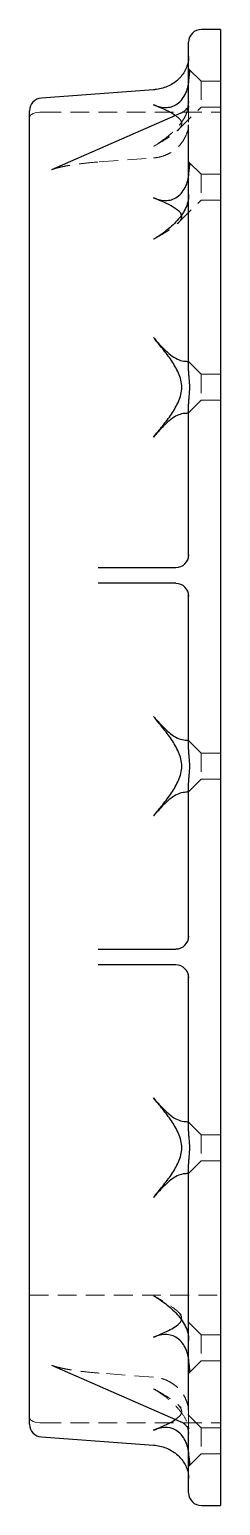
# Model space of a CAD drawing. Header units: millimetres. Extents: x 67 to 229, y 7 to 164.
# Drawn here: x 216.5 to 229.5, y 7 to 107 of the extents above.
import ezdxf

# ---------------------------------------------------------------- set-up
doc = ezdxf.new("R2010")
doc.units = ezdxf.units.MM
doc.linetypes.add('HIDDEN', pattern=[1.905, 1.27, -0.635])

msp = doc.modelspace()

# ---------------------------------------------------------------- linework, layer by layer
at = {"color": 7, "linetype": 'Continuous', "lineweight": 25}
for p, q in [((227.31, 104.27), (227.31, 106.14)), ((229.46, 107), (228.17, 107)), ((229.46, 107), (229.46, 106.92)), ((229.46, 106.92), (229.46, 96.85)), ((227.31, 103.55), (227.31, 104.27)), ((227.31, 101.75), (227.31, 103.32)), ((224.94, 102.91), (217.34, 102.36)), ((227.31, 102.12), (227.23, 101.63)), ((216.54, 91.43), (216.54, 101.5)), ((226.79, 101.33), (218.02, 97.49)), ((227.31, 97.97), (227.31, 100.55)), ((227.31, 97.25), (227.31, 97.97)), ((227.31, 96.07), (227.31, 97.02)), ((227.31, 87.07), (227.31, 96.07)), ((229.46, 96.85), (229.46, 87.07)), ((216.54, 87.07), (216.54, 91.43)), ((216.54, 26.93), (216.54, 87.07)), ((227.31, 83.9), (227.31, 87.07)), ((229.46, 87.07), (229.46, 26.93)), ((227.31, 71.32), (227.31, 81.62)), ((221.19, 70.55), (226.45, 70.55)), ((226.45, 69.48), (221.19, 69.48)), ((227.31, 58.23), (227.31, 68.7)), ((227.31, 45.48), (227.31, 55.95)), ((221.19, 44.7), (226.45, 44.7)), ((226.45, 43.63), (221.19, 43.63)), ((227.31, 32.38), (227.31, 42.85)), ((227.31, 26.93), (227.31, 30.1)), ((216.54, 22.57), (216.54, 26.93)), ((227.31, 17.93), (227.31, 26.93)), ((229.46, 26.93), (229.46, 17.15)), ((216.54, 12.5), (216.54, 22.57)), ((227.31, 16.98), (227.31, 17.93)), ((229.46, 17.15), (229.46, 7.08)), ((218.02, 16.51), (226.79, 12.67)), ((227.31, 16.03), (227.31, 16.75)), ((227.31, 13.45), (227.31, 16.03)), ((227.19, 12.36), (227.17, 12.37)), ((227.24, 12.35), (227.31, 11.88)), ((227.31, 10.68), (227.31, 12.25)), ((217.34, 11.64), (224.94, 11.09)), ((227.31, 9.73), (227.31, 10.45)), ((227.31, 7.86), (227.31, 9.73)), ((229.46, 7.08), (229.46, 7)), ((228.17, 7), (229.46, 7))]:
    msp.add_line(p, q, dxfattribs=at)
at = {"color": 7, "linetype": 'HIDDEN', "lineweight": 18}
for p, q in [((228.15, 103.51), (227.35, 104.3)), ((228.15, 103.51), (228.15, 101.74)), ((229.46, 103.51), (228.15, 103.51)), ((217.4, 101.41), (229.46, 101.41)), ((226.58, 100.18), (228.15, 101.74)), ((227.31, 101.65), (227.31, 101.75)), ((227.31, 101.19), (227.31, 101.65)), ((227.31, 100.72), (227.31, 101.19)), ((228.15, 101.74), (229.46, 101.74)), ((221.26, 98.03), (224.92, 98.3)), ((228.15, 97.21), (227.35, 98)), ((228.15, 97.21), (228.15, 95.44)), ((229.46, 97.21), (228.15, 97.21)), ((226.58, 93.88), (228.15, 95.44)), ((228.15, 95.44), (229.46, 95.44)), ((228.15, 83.64), (227.29, 84.5)), ((228.15, 83.64), (228.15, 81.88)), ((229.46, 83.64), (228.15, 83.64)), ((227.29, 81.02), (228.15, 81.88)), ((228.15, 81.88), (229.46, 81.88)), ((228.15, 57.97), (227.29, 58.83)), ((228.15, 57.97), (228.15, 56.21)), ((229.46, 57.97), (228.15, 57.97)), ((227.29, 55.35), (228.15, 56.21)), ((228.15, 56.21), (229.46, 56.21)), ((228.15, 32.12), (227.29, 32.98)), ((228.15, 32.12), (228.15, 30.36)), ((229.46, 32.12), (228.15, 32.12)), ((227.29, 29.5), (228.15, 30.36)), ((228.15, 30.36), (229.46, 30.36)), ((216.54, 21.24), (229.46, 21.24)), ((228.15, 18.56), (226.59, 20.12)), ((228.15, 18.56), (228.15, 16.79)), ((229.46, 18.56), (228.15, 18.56)), ((227.35, 15.99), (228.15, 16.79)), ((228.15, 16.79), (229.46, 16.79)), ((224.92, 15.7), (221.26, 15.97)), ((228.15, 12.26), (226.59, 13.82)), ((227.31, 12.81), (227.31, 13.28)), ((217.4, 12.59), (229.46, 12.59)), ((227.31, 12.35), (227.31, 12.81)), ((227.31, 12.25), (227.31, 12.35)), ((228.15, 12.26), (228.15, 10.49)), ((229.46, 12.26), (228.15, 12.26)), ((227.35, 9.69), (228.15, 10.49)), ((228.15, 10.49), (229.46, 10.49))]:
    msp.add_line(p, q, dxfattribs=at)
at = {"color": 7, "linetype": 'HIDDEN', "lineweight": 18, "flags": 128}
for points in [[(216.54, 101.05), (216.55, 101.12), (216.6, 101.19), (216.68, 101.25), (216.79, 101.3), (216.92, 101.35), (217.07, 101.38), (217.23, 101.4), (217.4, 101.41)], [(217.4, 12.59), (217.23, 12.6), (217.07, 12.62), (216.92, 12.65), (216.79, 12.7), (216.68, 12.75), (216.6, 12.81), (216.55, 12.88), (216.54, 12.95)]]:
    msp.add_lwpolyline(points, dxfattribs=at)
at = {"color": 7, "linetype": 'Continuous', "lineweight": 25}
for centre, start, end in [((228.17, 106.14), 90, 180), ((217.4, 101.5), 94.1569, 180), ((226.45, 71.41), 270, 0), ((226.45, 68.61), 0, 90), ((226.45, 45.57), 270, 0), ((226.45, 42.76), 0, 90), ((217.4, 12.5), 180, 265.8431), ((228.17, 7.86), 180, 270)]:
    msp.add_arc(centre, 0.862, start, end, dxfattribs=at)
for points, knots in [([(227.31, 105.18), (227.31, 105.12), (227.3, 104.93), (227.24, 104.62), (227.09, 104.24), (226.87, 103.9), (226.59, 103.59), (226.25, 103.33), (225.87, 103.13), (225.46, 102.99), (225.14, 102.93), (224.97, 102.92), (224.94, 102.91)], [0, 0, 0, 0, 0.052272, 0.171519, 0.290423, 0.408128, 0.524391, 0.639348, 0.753289, 0.866508, 0.972991, 1, 1, 1, 1]), ([(227.31, 103.32), (227.32, 103.45), (227.34, 103.76), (227.4, 104.08), (227.37, 104.29), (227.35, 104.3), (227.34, 104.3)], [0, 0, 0, 0, 0.227932, 0.561738, 0.909591, 1, 1, 1, 1]), ([(224.93, 101.9), (225.17, 101.8), (225.41, 101.74), (225.79, 101.71), (225.92, 101.72), (226.18, 101.77), (226.31, 101.82), (226.57, 101.97), (226.69, 102.07), (226.9, 102.31), (227, 102.45), (227.15, 102.75), (227.21, 102.91), (227.29, 103.23), (227.31, 103.39), (227.31, 103.55)], [0, 0, 0, 0, 0.25, 0.25, 0.375, 0.375, 0.5, 0.5, 0.625, 0.625, 0.75, 0.75, 0.875, 0.875, 1, 1, 1, 1]), ([(226.41, 101.16), (226.31, 101.23), (226.05, 101.41), (225.52, 101.65), (225.11, 101.82), (224.93, 101.9)], [0, 0, 0, 0, 0.233509, 0.667555, 1, 1, 1, 1]), ([(227.16, 101.63), (227.11, 101.57), (227.01, 101.44), (226.87, 101.37), (226.79, 101.33)], [0, 0, 0, 0, 0.476748, 1, 1, 1, 1]), ([(227.16, 101.63), (227.16, 101.64), (227.17, 101.65), (227.18, 101.64), (227.19, 101.64)], [0, 0, 0, 0, 0.369024, 1, 1, 1, 1]), ([(227.32, 101.79), (227.31, 101.75), (227.28, 101.64), (227.22, 101.64), (227.18, 101.64)], [0, 0, 0, 0, 0.39664, 1, 1, 1, 1]), ([(224.93, 95.6), (225.17, 95.5), (225.41, 95.43), (225.79, 95.41), (225.92, 95.42), (226.18, 95.47), (226.31, 95.52), (226.57, 95.67), (226.69, 95.76), (226.9, 96.01), (227, 96.15), (227.15, 96.45), (227.21, 96.61), (227.29, 96.93), (227.31, 97.09), (227.31, 97.25)], [0, 0, 0, 0, 0.25, 0.25, 0.375, 0.375, 0.5, 0.5, 0.625, 0.625, 0.75, 0.75, 0.875, 0.875, 1, 1, 1, 1]), ([(227.31, 97.02), (227.32, 97.15), (227.34, 97.46), (227.4, 97.78), (227.37, 97.99), (227.35, 97.99), (227.34, 98)], [0, 0, 0, 0, 0.227932, 0.561738, 0.909591, 1, 1, 1, 1]), ([(227.31, 95.82), (227.31, 95.64), (227.29, 95.47), (227.21, 95.14), (227.15, 94.98), (227, 94.67), (226.91, 94.52), (226.69, 94.23), (226.57, 94.1), (226.19, 93.7), (225.92, 93.47), (225.42, 93.08), (225.17, 92.92), (224.93, 92.79)], [0, 0, 0, 0, 0.125, 0.125, 0.25, 0.25, 0.375, 0.375, 0.5, 0.5, 0.75, 0.75, 1, 1, 1, 1]), ([(226.82, 94.41), (226.81, 94.46), (226.78, 94.56), (226.57, 94.78), (226.13, 95.06), (225.52, 95.35), (225.11, 95.52), (224.93, 95.6)], [0, 0, 0, 0, 0.088584, 0.200108, 0.484812, 0.776551, 1, 1, 1, 1]), ([(224.93, 79.39), (225.14, 79.64), (225.35, 79.89), (225.76, 80.41), (225.96, 80.67), (226.33, 81.22), (226.49, 81.5), (226.69, 81.95), (226.74, 82.11), (226.82, 82.43), (226.84, 82.59), (226.84, 82.92), (226.82, 83.09), (226.74, 83.41), (226.69, 83.57), (226.49, 84.02), (226.32, 84.3), (225.96, 84.85), (225.76, 85.11), (225.35, 85.62), (225.14, 85.88), (224.93, 86.13)], [0, 0, 0, 0, 0.125, 0.125, 0.25, 0.25, 0.375, 0.375, 0.4375, 0.4375, 0.5, 0.5, 0.5625, 0.5625, 0.625, 0.625, 0.75, 0.75, 0.875, 0.875, 1, 1, 1, 1]), ([(224.93, 86.13), (225.09, 85.94), (225.43, 85.56), (225.93, 85.06), (226.44, 84.69), (226.91, 84.52), (227.22, 84.53), (227.26, 84.5), (227.27, 84.48)], [0, 0, 0, 0, 0.179978, 0.365314, 0.525563, 0.687021, 0.878568, 1, 1, 1, 1]), ([(227.31, 81.62), (227.31, 81.7), (227.32, 81.78), (227.33, 81.96), (227.34, 82.06), (227.37, 82.35), (227.38, 82.56), (227.38, 82.96), (227.37, 83.16), (227.34, 83.46), (227.33, 83.55), (227.32, 83.73), (227.31, 83.82), (227.31, 83.9)], [0, 0, 0, 0, 0.125, 0.125, 0.25, 0.25, 0.5, 0.5, 0.75, 0.75, 0.875, 0.875, 1, 1, 1, 1]), ([(227.27, 81.04), (227.25, 81.02), (227.22, 80.99), (227.04, 80.99), (226.8, 80.96), (226.43, 80.82), (226.01, 80.52), (225.61, 80.14), (225.26, 79.77), (225.03, 79.51), (224.93, 79.39)], [0, 0, 0, 0, 0.134421, 0.231044, 0.330304, 0.476962, 0.623243, 0.753684, 0.887461, 1, 1, 1, 1]), ([(224.93, 53.72), (225.14, 53.97), (225.35, 54.22), (225.76, 54.74), (225.96, 55), (226.33, 55.55), (226.49, 55.83), (226.69, 56.28), (226.74, 56.44), (226.82, 56.76), (226.84, 56.92), (226.84, 57.25), (226.82, 57.42), (226.74, 57.74), (226.69, 57.9), (226.49, 58.35), (226.32, 58.63), (225.96, 59.18), (225.76, 59.44), (225.35, 59.95), (225.14, 60.21), (224.93, 60.46)], [0, 0, 0, 0, 0.125, 0.125, 0.25, 0.25, 0.375, 0.375, 0.4375, 0.4375, 0.5, 0.5, 0.5625, 0.5625, 0.625, 0.625, 0.75, 0.75, 0.875, 0.875, 1, 1, 1, 1]), ([(224.93, 60.46), (225.09, 60.27), (225.43, 59.89), (225.93, 59.39), (226.44, 59.02), (226.91, 58.85), (227.22, 58.86), (227.26, 58.83), (227.27, 58.81)], [0, 0, 0, 0, 0.179978, 0.365314, 0.525563, 0.687021, 0.878568, 1, 1, 1, 1]), ([(227.31, 55.95), (227.31, 56.03), (227.32, 56.11), (227.33, 56.29), (227.34, 56.39), (227.37, 56.68), (227.38, 56.89), (227.38, 57.29), (227.37, 57.49), (227.34, 57.79), (227.33, 57.88), (227.32, 58.06), (227.31, 58.15), (227.31, 58.23)], [0, 0, 0, 0, 0.125, 0.125, 0.25, 0.25, 0.5, 0.5, 0.75, 0.75, 0.875, 0.875, 1, 1, 1, 1]), ([(227.27, 55.37), (227.25, 55.35), (227.22, 55.32), (227.04, 55.32), (226.8, 55.29), (226.43, 55.15), (226.01, 54.85), (225.61, 54.47), (225.26, 54.1), (225.03, 53.84), (224.93, 53.72)], [0, 0, 0, 0, 0.134421, 0.231044, 0.330304, 0.476962, 0.623243, 0.753684, 0.887461, 1, 1, 1, 1]), ([(224.93, 27.87), (225.14, 28.12), (225.35, 28.38), (225.76, 28.89), (225.96, 29.15), (226.33, 29.7), (226.49, 29.98), (226.69, 30.43), (226.74, 30.59), (226.82, 30.91), (226.84, 31.07), (226.84, 31.4), (226.82, 31.57), (226.74, 31.89), (226.69, 32.05), (226.49, 32.51), (226.32, 32.79), (225.96, 33.33), (225.76, 33.59), (225.35, 34.11), (225.14, 34.36), (224.93, 34.61)], [0, 0, 0, 0, 0.125, 0.125, 0.25, 0.25, 0.375, 0.375, 0.4375, 0.4375, 0.5, 0.5, 0.5625, 0.5625, 0.625, 0.625, 0.75, 0.75, 0.875, 0.875, 1, 1, 1, 1]), ([(224.93, 34.61), (225.09, 34.42), (225.43, 34.04), (225.93, 33.54), (226.44, 33.17), (226.91, 33), (227.22, 33.02), (227.26, 32.98), (227.27, 32.96)], [0, 0, 0, 0, 0.179978, 0.365314, 0.525563, 0.687021, 0.878568, 1, 1, 1, 1]), ([(227.31, 30.1), (227.31, 30.18), (227.32, 30.26), (227.33, 30.45), (227.34, 30.54), (227.37, 30.83), (227.38, 31.04), (227.38, 31.44), (227.37, 31.65), (227.34, 31.94), (227.33, 32.03), (227.32, 32.22), (227.31, 32.3), (227.31, 32.38)], [0, 0, 0, 0, 0.125, 0.125, 0.25, 0.25, 0.5, 0.5, 0.75, 0.75, 0.875, 0.875, 1, 1, 1, 1]), ([(227.27, 29.52), (227.25, 29.5), (227.22, 29.48), (227.04, 29.48), (226.8, 29.44), (226.43, 29.3), (226.01, 29), (225.61, 28.62), (225.26, 28.25), (225.03, 27.99), (224.93, 27.87)], [0, 0, 0, 0, 0.134421, 0.231044, 0.330304, 0.476962, 0.623243, 0.753684, 0.887461, 1, 1, 1, 1]), ([(224.93, 21.21), (225.17, 21.08), (225.41, 20.92), (225.79, 20.63), (225.92, 20.53), (226.18, 20.3), (226.31, 20.18), (226.57, 19.91), (226.69, 19.77), (226.9, 19.48), (227, 19.33), (227.15, 19.02), (227.21, 18.86), (227.29, 18.53), (227.31, 18.36), (227.31, 18.18)], [0, 0, 0, 0, 0.25, 0.25, 0.375, 0.375, 0.5, 0.5, 0.625, 0.625, 0.75, 0.75, 0.875, 0.875, 1, 1, 1, 1]), ([(224.93, 18.4), (225.28, 18.55), (225.79, 18.77), (226.4, 19.1), (226.69, 19.33), (226.82, 19.5), (226.82, 19.57), (226.82, 19.58)], [0, 0, 0, 0, 0.432493, 0.648828, 0.869122, 0.977465, 1, 1, 1, 1]), ([(227.31, 16.75), (227.31, 16.91), (227.29, 17.07), (227.21, 17.39), (227.15, 17.55), (227, 17.85), (226.91, 17.99), (226.69, 18.23), (226.57, 18.33), (226.19, 18.55), (225.92, 18.59), (225.42, 18.57), (225.17, 18.5), (224.93, 18.4)], [0, 0, 0, 0, 0.125, 0.125, 0.25, 0.25, 0.375, 0.375, 0.5, 0.5, 0.75, 0.75, 1, 1, 1, 1]), ([(227.34, 16), (227.36, 16.03), (227.4, 16.1), (227.37, 16.4), (227.32, 16.72), (227.31, 16.92), (227.31, 16.98)], [0, 0, 0, 0, 0.302776, 0.650283, 0.890824, 1, 1, 1, 1]), ([(224.93, 12.1), (225.27, 12.25), (225.78, 12.47), (226.28, 12.72), (226.41, 12.82), (226.42, 12.83)], [0, 0, 0, 0, 0.642456, 0.963816, 1, 1, 1, 1]), ([(227.31, 10.45), (227.31, 10.61), (227.29, 10.77), (227.21, 11.09), (227.15, 11.25), (227, 11.55), (226.91, 11.69), (226.69, 11.93), (226.57, 12.03), (226.19, 12.25), (225.92, 12.29), (225.42, 12.27), (225.17, 12.2), (224.93, 12.1)], [0, 0, 0, 0, 0.125, 0.125, 0.25, 0.25, 0.375, 0.375, 0.5, 0.5, 0.75, 0.75, 1, 1, 1, 1]), ([(226.79, 12.67), (226.86, 12.64), (226.98, 12.57), (227.1, 12.45), (227.15, 12.38), (227.16, 12.36)], [0, 0, 0, 0, 0.44007, 0.84157, 1, 1, 1, 1]), ([(227.18, 12.36), (227.22, 12.36), (227.28, 12.36), (227.31, 12.25), (227.32, 12.21)], [0, 0, 0, 0, 0.60334, 1, 1, 1, 1]), ([(224.94, 11.09), (225, 11.08), (225.22, 11.06), (225.57, 10.98), (225.98, 10.82), (226.34, 10.61), (226.66, 10.34), (226.92, 10.03), (227.12, 9.69), (227.26, 9.33), (227.3, 9.03), (227.31, 8.86), (227.31, 8.82)], [0, 0, 0, 0, 0.053223, 0.165327, 0.277513, 0.38987, 0.50263, 0.616097, 0.730633, 0.846574, 0.964073, 1, 1, 1, 1]), ([(227.34, 9.7), (227.36, 9.73), (227.4, 9.8), (227.37, 10.1), (227.32, 10.42), (227.31, 10.62), (227.31, 10.68)], [0, 0, 0, 0, 0.302776, 0.650283, 0.890824, 1, 1, 1, 1])]:
    msp.add_open_spline(points, degree=3, knots=knots, dxfattribs=at)
for points in [[(227.32, 104.31), (227.31, 104.31), (227.31, 104.29), (227.31, 104.27)], [(227.32, 98.01), (227.31, 98.01), (227.31, 97.99), (227.31, 97.97)], [(227.31, 16.03), (227.31, 15.98), (227.32, 15.98), (227.34, 15.98)], [(227.31, 9.73), (227.31, 9.68), (227.32, 9.67), (227.34, 9.68)]]:
    msp.add_open_spline(points, degree=3, dxfattribs=at)
at = {"color": 7, "linetype": 'HIDDEN', "lineweight": 18}
for points, knots in [([(227.23, 101.63), (227.22, 101.55), (227.19, 101.34), (227.04, 101.04), (226.8, 100.65), (226.43, 100.24), (226.01, 99.84), (225.61, 99.53), (225.26, 99.28), (225.03, 99.15), (224.93, 99.09)], [0, 0, 0, 0, 0.067545, 0.171633, 0.278562, 0.436552, 0.594134, 0.734654, 0.878766, 1, 1, 1, 1]), ([(224.93, 99.09), (225.28, 99.28), (225.8, 99.58), (226.4, 100), (226.7, 100.28), (226.83, 100.51), (226.85, 100.68), (226.78, 100.85), (226.65, 101.01), (226.49, 101.11), (226.41, 101.16)], [0, 0, 0, 0, 0.30076, 0.451202, 0.604397, 0.67974, 0.757689, 0.833128, 0.910904, 1, 1, 1, 1]), ([(224.92, 98.3), (225.02, 98.31), (225.26, 98.33), (225.64, 98.44), (226.05, 98.62), (226.42, 98.87), (226.74, 99.18), (226.99, 99.53), (227.18, 99.92), (227.29, 100.32), (227.3, 100.59), (227.31, 100.72)], [0, 0, 0, 0, 0.072788, 0.1911, 0.309619, 0.42802, 0.546067, 0.663523, 0.780208, 0.89606, 1, 1, 1, 1]), ([(218.03, 97.5), (218.09, 97.52), (218.24, 97.58), (218.49, 97.64), (218.78, 97.71), (219.17, 97.79), (219.69, 97.87), (220.41, 97.96), (220.95, 98.01), (221.26, 98.03)], [0, 0, 0, 0, 0.0743699, 0.1627287, 0.2561971, 0.3559267, 0.5192812, 0.7275554, 1, 1, 1, 1]), ([(224.93, 92.79), (225.28, 92.98), (225.8, 93.28), (226.4, 93.7), (226.7, 93.98), (226.83, 94.21), (226.86, 94.34), (226.83, 94.4), (226.82, 94.41)], [0, 0, 0, 0, 0.389914, 0.584952, 0.783558, 0.881235, 0.982291, 1, 1, 1, 1]), ([(226.82, 19.58), (226.83, 19.63), (226.85, 19.73), (226.78, 19.9), (226.58, 20.16), (226.13, 20.5), (225.52, 20.88), (225.11, 21.11), (224.93, 21.21)], [0, 0, 0, 0, 0.080532, 0.178081, 0.278654, 0.535401, 0.798492, 1, 1, 1, 1]), ([(221.26, 15.97), (220.95, 15.99), (220.41, 16.04), (219.69, 16.13), (219.17, 16.21), (218.78, 16.29), (218.49, 16.36), (218.24, 16.42), (218.09, 16.48), (218.03, 16.5)], [0, 0, 0, 0, 0.2724446, 0.4807188, 0.6440733, 0.7438029, 0.8372713, 0.9256301, 1, 1, 1, 1]), ([(227.31, 13.28), (227.3, 13.37), (227.3, 13.61), (227.21, 13.97), (227.05, 14.36), (226.82, 14.72), (226.53, 15.04), (226.18, 15.3), (225.79, 15.5), (225.37, 15.65), (225.07, 15.68), (224.92, 15.7)], [0, 0, 0, 0, 0.075878, 0.190175, 0.304411, 0.418845, 0.533751, 0.6493, 0.765554, 0.882482, 1, 1, 1, 1]), ([(226.42, 12.83), (226.53, 12.92), (226.71, 13.04), (226.83, 13.25), (226.85, 13.42), (226.78, 13.59), (226.58, 13.86), (226.13, 14.2), (225.52, 14.58), (225.11, 14.81), (224.93, 14.91)], [0, 0, 0, 0, 0.136173, 0.21147, 0.289372, 0.364765, 0.442494, 0.640926, 0.844261, 1, 1, 1, 1]), ([(224.93, 14.91), (225.09, 14.81), (225.43, 14.61), (225.93, 14.22), (226.44, 13.76), (226.91, 13.2), (227.19, 12.74), (227.23, 12.42), (227.24, 12.35)], [0, 0, 0, 0, 0.19269, 0.391117, 0.562685, 0.735547, 0.940623, 1, 1, 1, 1]), ([(227.3, 12.37), (227.3, 12.41), (227.31, 12.53), (227.31, 12.7), (227.31, 12.81)], [0, 0, 0, 0, 0.394343, 1, 1, 1, 1])]:
    msp.add_open_spline(points, degree=3, knots=knots, dxfattribs=at)

doc.saveas('drawing.dxf')
